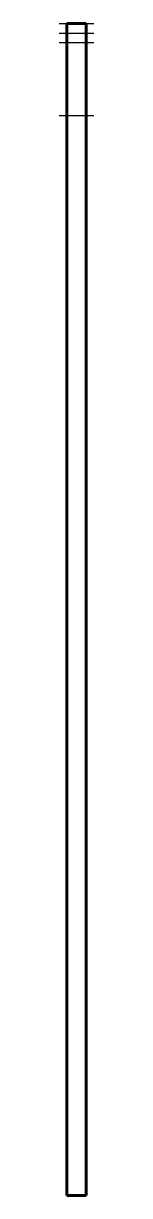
# Model space of a CAD drawing. Header units: millimetres. Extents: x 3381 to 3411, y 478 to 2310.
import ezdxf

# ---------------------------------------------------------------- set-up
doc = ezdxf.new("R2010")
doc.units = ezdxf.units.MM
doc.linetypes.add('K5LT_BASIC', pattern=[0])
doc.layers.add('Системный слой', color=7, linetype='Continuous')

msp = doc.modelspace()

# ---------------------------------------------------------------- linework, layer by layer
at = {"layer": 'Системный слой', "color": 5, "linetype": 'K5LT_BASIC', "lineweight": 60, "true_color": 0x0000ff}
for p, q in [((3381.5, 2310), (3381.5, 478)), ((3381.5, 2310), (3411.5, 2310)), ((3411.5, 478), (3411.5, 2310)), ((3381.5, 478), (3411.5, 478))]:
    msp.add_line(p, q, dxfattribs=at)
at = {"layer": 'Системный слой', "color": 9, "true_color": 0xdca5c1}
for p in [(308, 2310), (146.7, 2295), (216.1, 2280), (208.3, 2166)]:
    msp.add_xline(p, (1, 0), dxfattribs=at)

doc.saveas('drawing.dxf')
